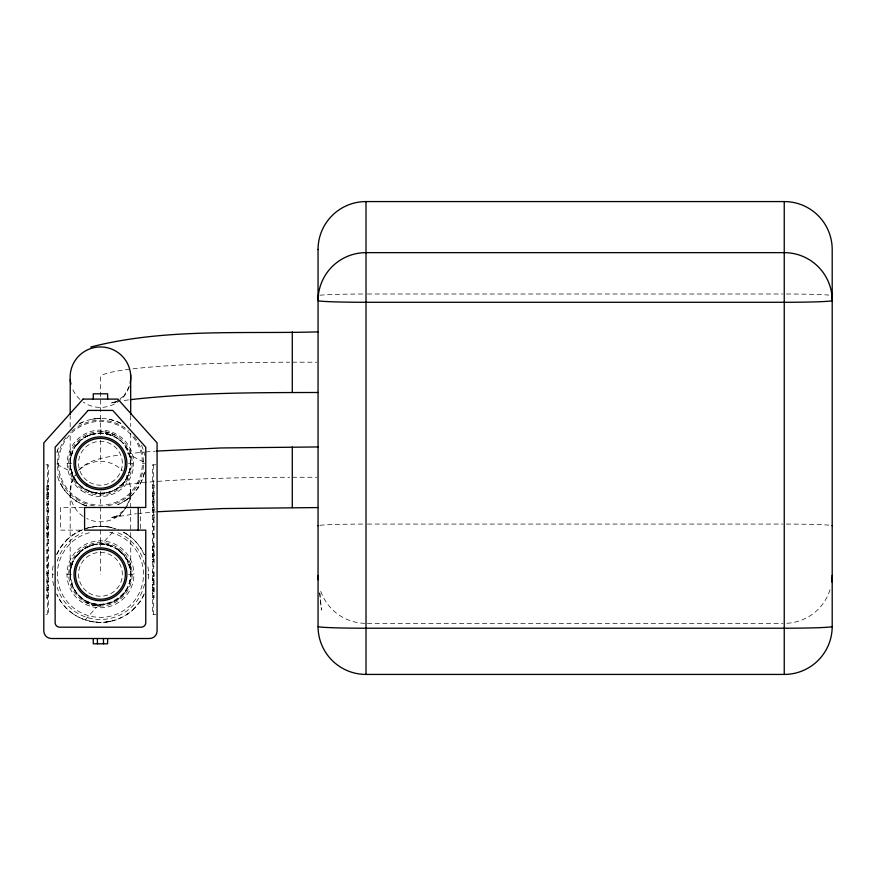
<?xml version="1.0" encoding="UTF-8"?>
<svg xmlns="http://www.w3.org/2000/svg" width="876" height="876" viewBox="0 0 876 876"><rect width="100%" height="100%" fill="white"/><g stroke="black" fill="none" stroke-linecap="round" stroke-linejoin="round"><path stroke-width="0.66" stroke-dasharray="4.38 3.29" d="M70.135 574.404L70.222 493.845L71.514 482.588L76.814 473.062M70.135 463.382L70.168 432.273M70.179 426.864L70.189 416.056M70.814 457.392C63.116 496.593 122.454 507.554 130.075 469.186C137.773 429.985 78.435 419.035 70.814 457.392L72.533 451.731M70.233 574.317C69.489 553.095 94.236 537.054 113.278 546.854L105.678 544.456M130.327 468.419L127.951 476.029M130.305 579.54L127.907 587.15M57.115 452.115L58.572 447.297A44.873 44.873 0 0 0 56.896 452.498M70.814 568.425L72.533 562.753M128.356 474.847L130.075 469.186M144.507 472.055C142 483.87 134.762 494.371 124.742 501.094M56.622 554.716L60.433 547.588L67.353 539.441M144.266 593.917L140.456 601.056L133.546 609.192M129.418 386.075L123.494 396.817L124.239 395.569L119.935 398.876M126.067 506.536L123.417 511.299L124.173 510.117L114.471 517.53L120.768 515.055L110.234 517.782L136.393 513.697M126.735 505.342L129.385 500.579L130.677 489.323L130.688 508.2M74.92 446.935L80.318 440.628M125.969 479.643C116.07 496.177 90.129 498.247 77.778 483.421M74.986 557.881L80.395 551.584M125.914 590.752C115.95 607.265 90.02 609.214 77.712 594.366M79.081 441.931L75.325 446.508L82.683 438.854M79.081 552.953L75.325 557.53L82.683 549.876M104.649 541.116L112.949 531.82M85.18 619.912L96.24 607.528M66.423 540.295C74.723 532.29 85.673 527.264 97.159 526.257M134.477 608.338C125.399 617.164 113.103 622.267 100.444 622.442M118.862 399.708L114.559 403.015L116.935 401.712M78.424 470.357C89.232 458.871 105.459 457.513 120.045 454.764M72.664 534.962L73.694 534.272M127.206 614.361L128.224 613.671M124.808 500.973L125.388 500.623L117.625 504.773M78.829 424.181L83.264 421.816M130.721 532.477L130.754 574.284A30.211 30.211 0 0 0 85.344 548.157A30.211 30.211 0 0 0 85.344 600.487A30.211 30.211 0 0 0 130.655 574.317C131.685 551.015 102.382 535.532 83.658 549.197L90.83 545.573M90.732 434.584L83.581 438.11C92.21 432.394 103.773 431.485 113.179 435.788L105.569 433.412M88.881 435.383L94.553 433.664M106.335 492.925L112.008 491.206M88.881 546.405L94.553 544.686M116.913 401.46L110.332 403.179L116.114 401.854M90.042 527.374L100.444 526.202L110.245 527.155M109.839 621.511L110.847 621.259M110.245 621.478L103.729 622.376M91.115 434.562L100.444 433.083L109.785 434.562M124.151 400.485L129.046 399.828M127.557 453.801L144.42 452.071M137.663 513.566L155.643 511.923M91.684 419.254L100.444 418.389L93.896 418.903M145.744 451.961L155.041 451.195M367.383 294.007L782.87 294.007M292.288 362.193L316.707 362.193M57.028 463.295L58.539 463.295M67.233 463.295L72.401 463.295M128.487 463.295L133.656 463.295M142.361 463.295L144.573 463.295M46.067 464.806L48.333 464.806L48.333 614.35L46.067 614.35M155.961 464.806L152.566 464.806L152.566 614.35L155.961 614.35M292.288 477.256L316.707 477.256M152.566 485.107L154.077 485.107L154.077 518.515L152.566 518.515M46.822 485.83L48.333 485.83M47.578 485.906L48.333 485.906M153.322 485.95L154.077 485.95M47.578 486.147L48.333 486.147M47.578 486.257L48.333 486.257M47.578 486.826L48.333 486.826M152.566 487.91L153.322 487.91M47.578 489.783L48.333 489.783M152.566 491.02L153.322 491.02M46.822 492.608L48.333 492.608M47.578 492.695L48.333 492.695M47.578 493.122L48.333 493.035M152.566 493.1L154.077 493.1M47.578 493.484L48.333 493.484M152.566 493.484L153.322 493.484M152.566 493.812L153.322 493.812M153.322 493.933L154.077 493.933M47.578 494.119L48.333 494.119M46.822 494.469L48.333 494.469M152.566 495.904L153.322 495.904M152.566 496.276L153.322 496.276M47.578 496.32L48.333 496.32M152.566 497.831L154.077 497.831M46.822 498.608L48.333 498.608M46.822 498.772L48.333 498.772M152.566 499.013L153.322 499.013M47.578 501.192L48.333 501.192M152.566 501.477L153.322 501.477M152.566 501.849L154.077 501.828M152.566 502.178L153.322 502.178M47.578 503.306L48.333 503.306M47.578 503.711L48.333 503.711M47.578 504.215L48.333 504.215M47.578 504.368L48.333 504.368M47.578 504.631L48.333 504.631L46.822 504.718M152.566 504.631L153.322 504.631M152.566 505.824L154.077 505.824M152.566 507.39L153.322 507.39M47.578 507.532L48.333 507.532M83.483 507.478L60.411 507.478L60.411 530.133L83.483 530.133M152.566 507.762L153.322 507.762M46.822 508.387L48.333 508.387M153.322 509.733L154.077 509.733M152.566 509.843L153.322 509.843M152.566 510.16L153.322 510.16M47.578 510.555L48.333 510.555M152.566 510.522L154.077 510.522M47.578 511.026L48.333 511.026M47.578 511.212L48.333 511.212M47.578 511.409L48.333 511.409M46.822 511.496L48.333 511.496M152.566 512.613L153.322 512.613M152.566 515.756L153.322 515.756M46.822 516.818L47.578 516.818M47.578 516.96L48.333 516.928M153.322 517.727L154.077 517.727M152.566 519.72L154.077 519.72L154.077 540.054L152.566 540.054M46.822 521.625L47.578 521.625M47.578 522.107L48.333 522.107M46.822 523.596L47.578 523.596M48.333 523.673L47.578 523.815L48.333 523.957M367.383 524.067L782.87 524.067M152.566 526.498L154.077 526.498M47.578 526.717L48.333 526.717M47.578 527.199L48.333 527.199M46.822 527.626L48.333 527.626M47.578 527.735L48.333 527.735M46.822 528.206L47.578 528.206M46.822 528.381L47.578 528.381M46.822 528.513L48.333 528.535M47.578 529.651L48.333 529.651M47.578 532.915L48.333 532.915M47.578 533.079L48.333 533.145M46.822 533.276L47.578 533.276M152.566 533.276L154.077 533.276M47.578 534.261L48.333 534.261M47.578 536.189L48.333 536.189M46.822 537.218L48.333 537.218M47.578 539.89L48.333 539.89M46.822 540.054L48.333 539.934M48.333 543.448L46.822 543.448L46.822 563.783L48.333 563.783M153.322 543.448L154.077 543.448M152.566 543.613L153.322 543.58M152.566 546.295L154.077 546.295M152.566 547.325L153.322 547.325M152.566 549.241L153.322 549.241M46.822 550.227L48.333 550.227M153.322 550.227L154.077 550.227M152.566 550.435L153.322 550.369M152.566 550.588L153.322 550.588M152.566 553.851L153.322 553.851M152.566 555.001L154.077 554.979M153.322 555.132L154.077 555.132M153.322 555.307L154.077 555.307M152.566 555.778L153.322 555.778M152.566 555.888L154.077 555.888M152.566 556.304L153.322 556.304M152.566 556.786L153.322 556.786M46.822 557.005L48.333 557.005M152.566 559.556L153.322 559.556M152.566 559.665L153.322 559.698M152.566 559.83L154.077 559.906M152.566 561.407L153.322 561.407M153.322 561.888L154.077 561.888M48.333 564.998L46.822 564.998L46.822 598.396L48.333 598.396M46.822 565.776L47.578 565.776M152.566 566.542L154.077 566.684M47.578 567.747L48.333 567.747M47.578 570.889L48.333 570.889M152.566 572.017L154.077 572.017M152.566 572.105L153.322 572.105M152.566 572.302L153.322 572.302M152.566 572.477L153.322 572.477M46.822 572.981L48.333 572.981M152.566 572.959L153.322 572.959M47.578 573.353L48.333 573.353M47.578 573.66L48.333 573.66M46.822 573.78L47.578 573.78M52.286 574.317L53.6 574.317M66.981 574.317L72.401 574.317M128.487 574.317L133.918 574.317A33.474 33.474 0 0 1 83.713 603.301A33.474 33.474 0 0 1 83.713 545.332A33.474 33.474 0 0 1 133.918 574.317M147.814 574.317L148.602 574.317M152.566 575.116L154.077 575.116M47.578 575.751L48.333 575.751M152.566 575.981L153.322 575.981M47.578 576.123L48.333 576.123M46.822 577.689L48.333 577.689M47.578 578.883L48.333 578.883M152.566 578.883L154.077 578.795M152.566 579.299L153.322 579.145M152.566 579.803L153.322 579.803M152.566 580.197L153.322 580.197M47.578 581.335L48.333 581.335M46.822 581.686L48.333 581.653L47.578 581.708M47.578 582.025L48.333 582.025M152.566 582.321L153.322 582.321M47.578 584.489L48.333 584.489M152.566 584.73L154.077 584.73M152.566 584.894L154.077 584.927M46.822 585.672L48.333 585.672M47.578 587.238L48.333 587.238M152.566 587.194L153.322 587.194M47.578 587.61L48.333 587.61M152.566 589.033L154.077 589.033M152.566 589.384L153.322 589.384M46.822 589.57L48.333 589.69M47.578 590.03L48.333 590.03M152.566 590.019L153.322 590.019M46.822 590.402L48.333 590.402M152.566 590.391L153.322 590.391M152.566 590.479L153.322 590.479M152.566 590.818L153.322 590.818M152.566 590.895L154.077 590.895M47.578 592.494L48.333 592.494M152.566 593.72L153.322 593.72M47.578 595.592L48.333 595.592M152.566 596.676L153.322 596.676M152.566 597.257L153.322 597.355M46.822 597.563L47.578 597.563M152.566 597.607L154.077 597.673M367.383 623.362L782.87 623.362M103.467 431.715L100.444 431.572L106.445 432.142M97.433 605.896L100.444 606.039L100.444 602.162M94.444 605.469L100.444 606.039M100.444 622.486L90.644 621.478M102.974 526.301L109.839 527.122L118.862 529.86M97.926 622.332L91.06 621.511L82.037 618.774L73.694 614.361M91.115 492.027L100.444 493.506M109.38 432.853L106.631 432.175L112.237 433.839M91.509 604.758L94.258 605.436L88.662 603.772M109.215 419.232L117.636 421.783L123.177 424.772M106.335 433.664L112.008 435.383M88.881 491.206L94.553 492.925M83.264 504.773L86.877 505.868C76.858 503.12 68.514 495.98 62.645 487.582M106.335 544.686L112.008 546.405M114.986 435.098L112.588 433.981L117.592 436.609M85.914 602.513L88.312 603.63L83.297 601.002M132.966 456.516L144.551 462.517M57.115 464.466L67.934 470.062M123.636 532.367L127.206 534.272M75.5 500.623L76.398 501.181M75.489 500.645L76.157 501.094M116.804 437.77L123.111 443.168M116.88 548.847L123.177 554.267M127.611 534.645L134.477 540.295L140.456 547.588L144.266 554.716M73.288 613.988L66.423 608.338L60.433 601.056L56.622 593.917M121.808 552.953L117.231 549.197L124.885 556.556L130.075 568.425M62.864 487.812L58.966 480.475M125.629 446.431C135.911 461.039 129.44 482.577 113.77 490.516C94.827 500.119 70.036 484.877 70.135 463.733M75.259 480.157L73.234 476.654L70.233 465.66M125.695 557.541C148.493 594.771 88.881 626.526 71.701 583.931M75.205 591.092L73.19 587.588L70.135 574.776M124.885 445.534L130.075 457.392M70.814 469.186L76.004 481.044M319.762 593.227L321.426 610.09L319.74 592.756M130.71 415.629L130.721 426.513M130.732 433.324L130.754 463.251M130.688 509.558L130.71 531.13M154.077 543.591L154.077 566.553M154.077 572.324L154.077 597.377M153.322 464.806L153.322 614.35M140.478 508.803L140.478 528.797M100.444 434.868L100.444 377.184A191.844 14.991 0 0 1 289.682 362.193M100.444 440.059L100.444 463.295M100.444 491.589L100.444 546.471M100.444 551.267L100.444 574.317M47.578 464.806L47.578 614.35M46.822 486.136L46.822 511.19M46.822 516.96L46.822 539.923M109.807 532.301A43.055 43.055 0 0 1 136.065 598.505A43.055 43.055 0 0 1 64.835 598.505A43.055 43.055 0 0 1 91.082 532.301M134.203 436.566A43.055 43.055 0 0 1 106.719 505.879M94.181 505.879A43.055 43.055 0 0 1 66.696 436.566M71.722 431.222A43.055 43.055 0 0 1 128.389 430.532M830.01 589.745A47.961 47.928 0 0 1 786.396 623.307M364.942 623.34A47.961 47.928 0 0 1 319.915 588.617M786.396 524.067A47.961 1.719 0 0 1 828.827 525.151M786.396 294.007A47.961 1.719 0 0 1 828.827 295.081M319.915 525.315A47.961 1.719 0 0 1 364.942 524.067M319.915 295.245A47.961 1.719 0 0 1 364.942 294.007M144.255 473.018A44.873 44.873 0 0 1 114.931 505.759M86.177 505.835A44.873 44.873 0 0 1 56.896 474.113M79.815 423.447A44.873 44.873 0 0 1 122.881 424.433M141.529 445.238A44.873 44.873 0 0 1 144.606 455.334M147.945 566.849A48.081 48.081 0 0 1 148.011 581.325M144.014 594.673A48.081 48.081 0 0 1 56.907 594.727M53.677 585.464A48.081 48.081 0 0 1 53.513 563.859M56.885 553.971A48.081 48.081 0 0 1 115.971 528.808M123.461 532.104A48.081 48.081 0 0 1 144.43 554.891M144.518 584.139A45.147 45.147 0 0 1 57.214 587.325M57.214 561.308A45.147 45.147 0 0 1 82.793 532.761M118.107 532.761A45.147 45.147 0 0 1 144.518 564.505M119.443 485.37A191.844 14.334 0 0 1 289.682 477.256M129.101 387.039A30.31 30.222 0 0 1 83.242 402.062M79.968 399.467A30.31 30.222 0 0 1 72.412 388.659M126.253 475.734A30.31 30.222 0 0 1 86.713 518.526M83.154 516.413A30.31 30.222 0 0 1 74.975 475.197M79.639 469.613A30.31 30.222 0 0 1 122.487 470.839M71.482 454.37L70.573 458.17L72.938 450.56L71.482 454.37M71.514 565.294L70.595 569.093L72.982 561.483L71.514 565.294M138.233 487.494L137.773 488.239L138.244 487.582M84.589 601.79A31.722 31.722 0 0 0 132.167 574.317A31.722 31.722 0 0 0 84.589 546.843A31.722 31.722 0 0 0 84.589 601.79M84.589 490.768A31.722 31.722 0 0 0 132.167 463.295A31.722 31.722 0 0 0 84.589 435.821A31.722 31.722 0 0 0 84.589 490.768M89.494 482.26A21.9 21.9 0 0 0 122.355 463.295A21.9 21.9 0 0 0 89.494 444.318A21.9 21.9 0 0 0 89.494 482.26M88.804 592.877A21.9 21.9 0 0 0 122.333 575.116A21.9 21.9 0 0 0 90.195 554.957A21.9 21.9 0 0 0 88.804 592.877M85.344 489.454A30.211 30.211 0 0 0 130.655 463.295A30.211 30.211 0 0 0 85.344 437.124A30.211 30.211 0 0 0 85.344 489.454M81.775 490.757A33.211 33.211 0 0 0 133.568 465.725A33.211 33.211 0 0 0 85.99 433.39A33.211 33.211 0 0 0 81.775 490.757M76.902 497.962A41.906 41.906 0 0 0 142.24 466.35A41.906 41.906 0 0 0 82.202 425.561A41.906 41.906 0 0 0 76.902 497.962M85.191 600.75A30.518 30.518 0 0 0 130.973 574.317A30.518 30.518 0 0 0 85.191 547.883A30.518 30.518 0 0 0 85.191 600.75"/><path stroke-width="1.31" d="M70.189 414.698L70.233 379.538M90.754 347.038C164.644 327.974 242.433 334.063 318.054 331.884M130.272 399.675C192.578 392.568 255.431 392.579 318.054 392.503M156.377 451.096L220.84 447.964L318.054 446.946M158.238 511.715L222.504 508.562L318.054 507.565M318.054 249.496A47.961 47.928 0 0 1 366.015 201.568L784.239 201.568A47.961 47.928 0 0 1 832.2 249.496L832.2 626.504A47.961 47.928 0 0 1 784.239 674.432L366.015 674.432A47.961 47.928 0 0 1 318.054 626.504L318.054 249.419M130.666 374.819L130.71 414.271M784.239 201.568L784.239 674.432M366.015 201.568L366.015 674.421M292.288 331.884L292.288 392.503M292.288 446.946L292.288 507.565M138.211 507.478L138.211 530.133M107.617 399.095L107.617 393.806L93.272 393.806L93.272 399.095M107.617 638.516L107.617 643.805L93.272 643.805L93.272 638.516M103.467 638.516L103.467 643.805M97.422 638.516L97.422 643.805M318.054 626.504A47.961 1.719 0 0 0 366.015 628.212L784.239 628.212A47.961 1.719 0 0 0 832.2 626.504M318.251 579.737A47.961 47.928 0 0 1 318.054 575.423M318.054 525.786A47.961 1.719 0 0 1 318.251 525.633M318.054 295.716A47.961 1.719 0 0 1 318.251 295.562M832.2 575.423A47.961 47.928 0 0 1 831.751 581.949M832.003 525.633A47.961 1.719 0 0 1 832.2 525.786M832.003 295.562A47.961 1.719 0 0 1 832.2 295.716M70.934 384.071A30.31 30.222 0 0 1 99.995 346.962A30.31 30.222 0 0 1 130.152 383.206M83.078 399.095L43.8 442.895L43.8 630.961A7.556 7.556 0 0 0 51.355 638.516L149.544 638.516A7.556 7.556 0 0 0 157.089 630.961L157.089 442.895L117.822 399.095L83.078 399.095M88.137 410.417L55.133 447.231L55.133 622.661A4.533 4.533 0 0 0 59.667 627.194L141.233 627.194A4.533 4.533 0 0 0 145.766 622.661L145.766 530.133L84.589 530.133L84.589 507.478L145.766 507.478L145.766 447.231L112.763 410.417L88.137 410.417M784.239 252.638L366.015 252.638A47.961 47.928 0 0 0 318.054 300.577A47.961 1.719 0 0 0 366.015 302.286L784.239 302.286A47.961 1.719 0 0 0 832.2 300.577A47.961 47.928 0 0 0 784.239 252.638M86.406 485.687A26.433 26.433 0 0 0 126.867 464.258A26.433 26.433 0 0 0 88.071 439.927A26.433 26.433 0 0 0 86.406 485.687M86.406 596.709A26.433 26.433 0 0 0 126.867 575.28A26.433 26.433 0 0 0 88.071 550.96A26.433 26.433 0 0 0 86.406 596.709M87.206 484.406A24.922 24.922 0 0 0 125.356 464.203A24.922 24.922 0 0 0 88.783 441.263A24.922 24.922 0 0 0 87.206 484.406M87.206 595.439A24.922 24.922 0 0 0 125.356 575.225A24.922 24.922 0 0 0 88.783 552.296A24.922 24.922 0 0 0 87.206 595.439"/></g></svg>
